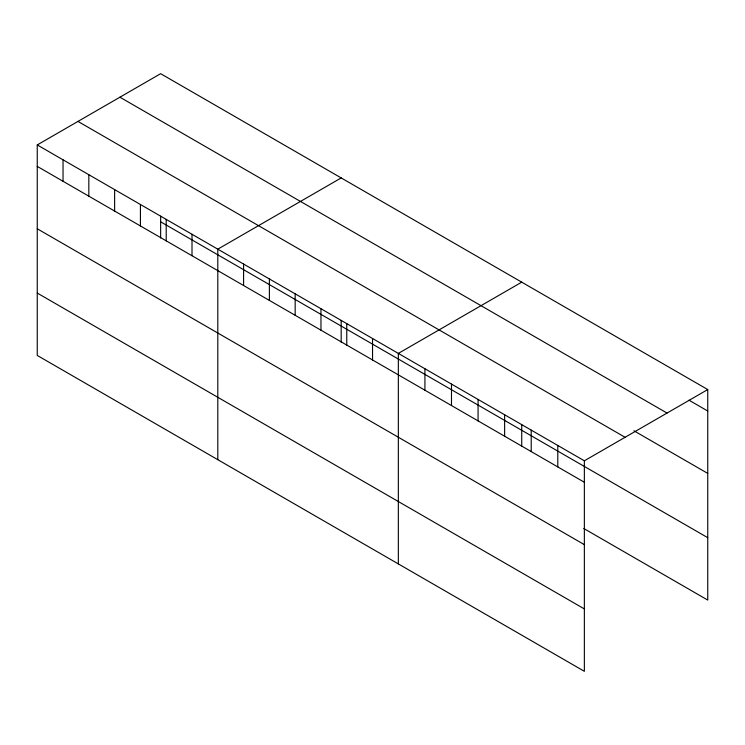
<?xml version="1.0" encoding="UTF-8"?>
<svg xmlns="http://www.w3.org/2000/svg" width="745" height="745" viewBox="0 0 745 745"><rect width="100%" height="100%" fill="white"/><g stroke="black" fill="none" stroke-linecap="round" stroke-linejoin="round"><path stroke-width="1.12" d="M37.25 144.93L584.359 460.801L584.359 671.31L37.25 355.44L37.25 144.93L160.641 73.69L707.75 389.56L707.75 600.07L583.735 528.475M341.182 177.925L217.801 249.165L217.801 459.674M521.733 282.169L398.342 353.4L398.342 563.909M584.359 460.801L707.75 389.56M689.05 400.223L707.75 411.017M119.917 97.195L667.036 413.075M633.93 430.787L707.75 473.41M77.964 121.416L625.083 437.287M160.641 221.814L707.75 537.685M37.25 166.386L584.359 482.257M37.25 228.771L584.359 544.642M37.25 293.055L584.359 608.926M557.791 445.454L557.791 466.91M531.213 430.116L531.213 451.572M521.733 424.65L521.733 446.46M504.635 414.769L504.635 436.225M478.067 399.432L478.067 420.888M451.489 384.085L451.489 405.541M424.92 368.747L424.92 390.203M372.547 338.509L372.547 359.965M346.76 323.619L346.76 345.075M341.182 320.415L341.182 342.225M320.965 308.728L320.965 330.184M295.169 293.837L295.169 315.293M269.383 278.947L269.383 300.403M243.587 264.056L243.587 285.512M192.005 234.275L192.005 255.731M166.209 219.384L166.209 240.84M160.641 216.171L160.641 237.99M140.423 204.493L140.423 225.949M114.628 189.602L114.628 211.058M88.832 174.712L88.832 196.168M63.046 159.821L63.046 181.277"/></g></svg>
